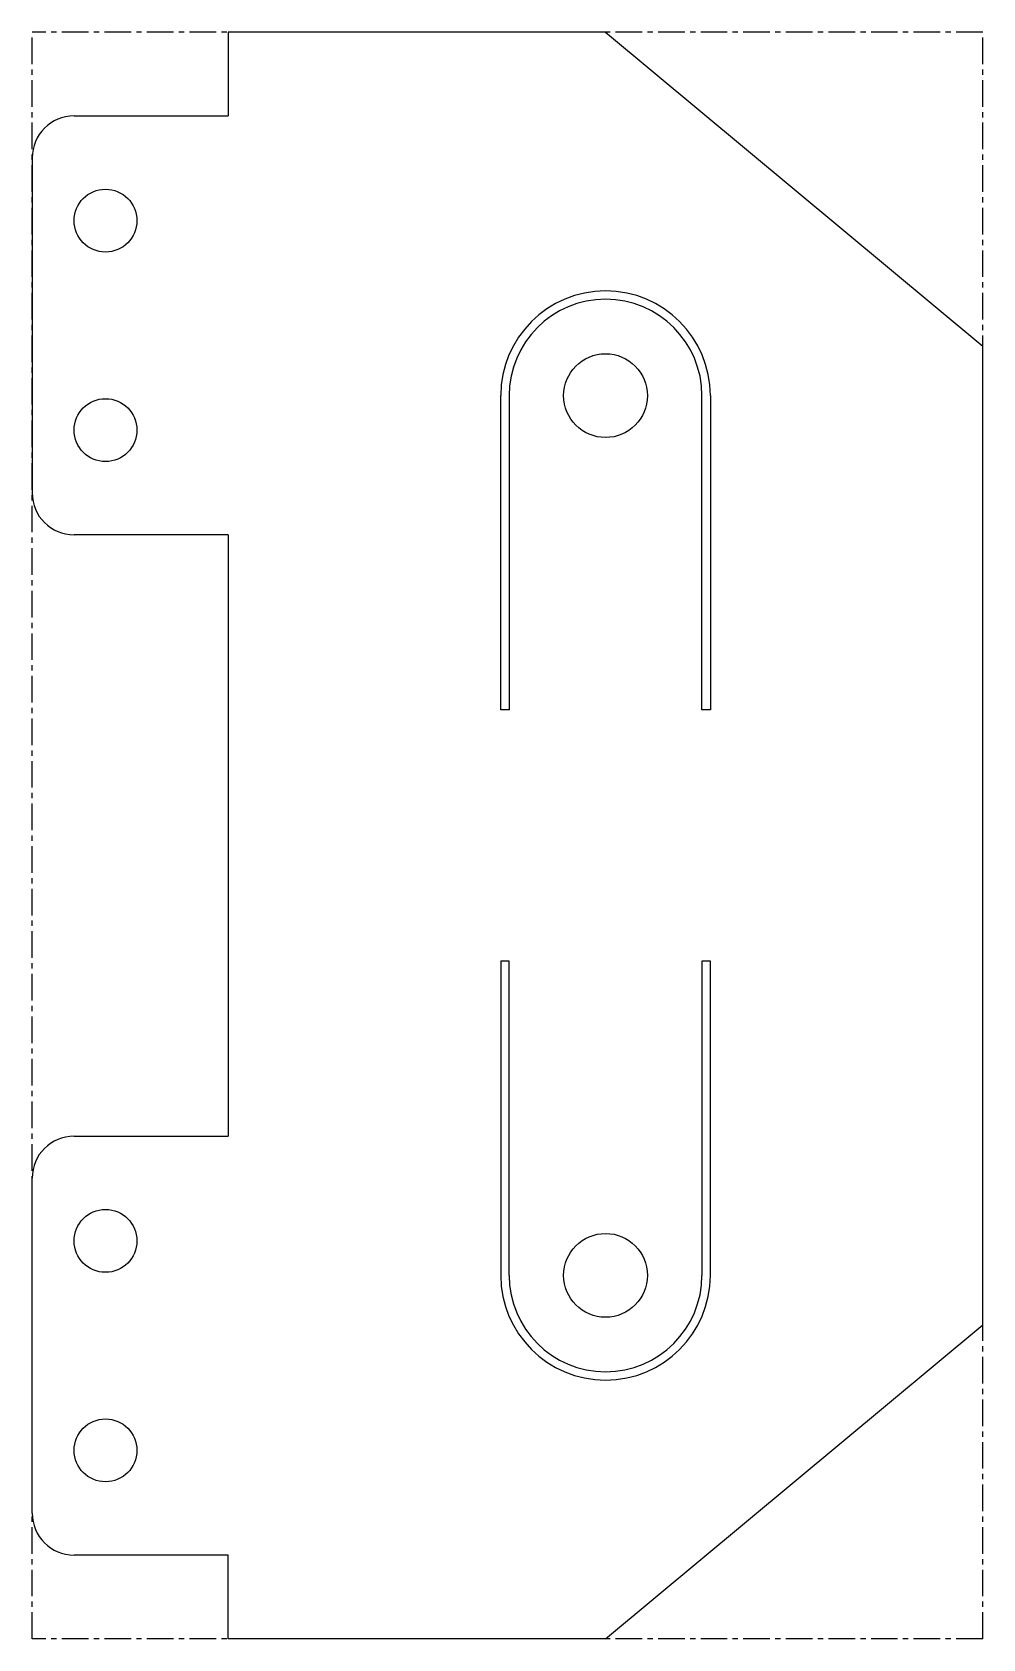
# Model space of a CAD drawing. Header units: millimetres. Extents: x -274 to 180, y -384 to 384.
import ezdxf

# ---------------------------------------------------------------- set-up
doc = ezdxf.new("R2010")
doc.units = ezdxf.units.MM
doc.linetypes.add('CENTERX2', pattern=[20.32, 12.7, -2.54, 2.54, -2.54])

msp = doc.modelspace()

# ---------------------------------------------------------------- linework, layer by layer
at = {"color": 7, "linetype": 'CENTERX2'}
for p, q in [((180, 383.56), (-273.56, 383.56)), ((180, -383.56), (180, 383.56)), ((-273.56, -383.56), (-273.56, 383.56)), ((180, -383.56), (-273.56, -383.56))]:
    msp.add_line(p, q, dxfattribs=at)
at = {"color": 7, "linetype": 'Continuous', "lineweight": 25}
for p, q in [((-180, 383.56), (-180, 343.56)), ((0, 383.56), (-180, 383.56)), ((0, 383.56), (180, 233.56)), ((-253.56, 343.56), (-180, 343.56)), ((-273.56, 323.56), (-273.56, 163.56)), ((180, -233.56), (180, 233.56)), ((-50, 60), (-50, 210)), ((-46, 210), (-46, 60)), ((46, 60), (46, 210)), ((50, 210), (50, 60)), ((-180, 143.56), (-253.56, 143.56)), ((-180, 143.56), (-180, -143.56)), ((-46, 60), (-50, 60)), ((50, 60), (46, 60)), ((-46, -60), (-50, -60)), ((-50, -60), (-50, -210)), ((-46, -210), (-46, -60)), ((50, -60), (46, -60)), ((46, -60), (46, -210)), ((50, -210), (50, -60)), ((-253.56, -143.56), (-180, -143.56)), ((-273.56, -323.56), (-273.56, -163.56)), ((0, -383.56), (180, -233.56)), ((-180, -343.56), (-253.56, -343.56)), ((-180, -383.56), (-180, -343.56)), ((0, -383.56), (-180, -383.56))]:
    msp.add_line(p, q, dxfattribs=at)
for centre, radius in [((-238.56, 293.56), 15), ((0, 210), 20), ((-238.56, 193.56), 15), ((-238.56, -193.56), 15), ((0, -210), 20), ((-238.56, -293.56), 15)]:
    msp.add_circle(centre, radius, dxfattribs=at)
for centre, radius, start, end in [((-253.56, 323.56), 20, 90, 180), ((0, 210), 50, 0, 180), ((0, 210), 46, 0, 180), ((-253.56, 163.56), 20, 180, 270), ((-253.56, -163.56), 20, 90, 180), ((0, -210), 50, 180, 0), ((0, -210), 46, 180, 0), ((-253.56, -323.56), 20, 180, 270)]:
    msp.add_arc(centre, radius, start, end, dxfattribs=at)

doc.saveas('drawing.dxf')
